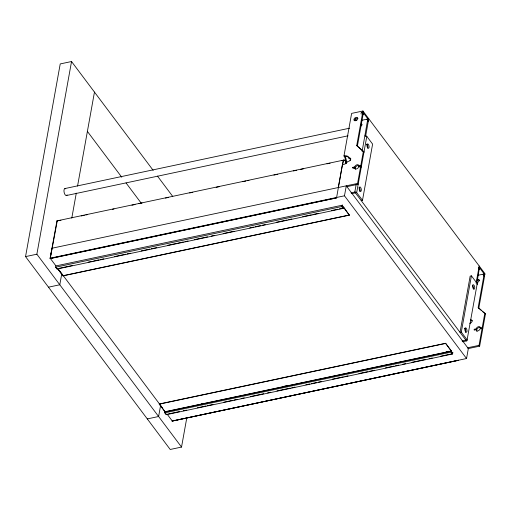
<?xml version="1.0" encoding="UTF-8"?>
<svg xmlns="http://www.w3.org/2000/svg" width="511" height="511" viewBox="0 0 511 511"><rect width="100%" height="100%" fill="white"/><g stroke="black" fill="none" stroke-linecap="round" stroke-linejoin="round"><path stroke-width="0.77" d="M356.729 145.533L364.004 152.035L356.729 145.533L362.427 113.87C362.765 112.311 360.485 111.558 361.168 114.138M357.342 146.338L363.04 114.688C363.57 113.429 360.849 112.816 363.366 112.861M478.788 308.261L478.181 307.437L483.879 275.787C482.454 272.491 484.3 275.263 484.485 276.604L478.788 308.261L481.215 310.33M186.745 418.094L181.533 447.074L170.214 449.476L25.55 256.605L60.221 63.926L71.54 61.524L153.179 170.367M181.533 447.074L36.869 254.21L71.54 61.524M55.91 265.861L50.161 258.202L51.956 248.237L357.591 183.436L358.205 184.247L346.535 186.726M346.228 163.073A4.114 1.788 78 0 0 343.264 160.179L56.932 220.886L50.116 258.483L336.538 197.898L50.212 258.611L57.258 220.886A3.896 1.693 78 0 1 57.852 220.829M55.635 267.208L55.865 265.937L342.191 205.23L341.961 206.501L343.354 208.354L57.021 269.061L55.635 267.208L341.961 206.501M61.735 273.985L59.793 284.774L48.475 287.176M71.789 218.12L76.286 193.12M77.551 186.087L94.465 92.089M341.942 207.172L343.501 206.84L349.332 215.157L63 275.863L57.666 268.55M452.816 352.711L452.586 353.982L166.254 414.696L164.868 412.843L165.04 411.904L159.26 403.99L445.586 343.283L451.398 351.025L165.066 411.738L159.26 403.99M160.684 404.948L158.608 416.51L147.289 418.911M165.066 411.738L164.996 412.805L166.19 414.402M458.437 360.204L172.079 421.083L466.543 358.53L468.332 348.566L346.273 185.832L344.478 195.802L466.543 358.53M338.288 187.524L342.383 164.759L343.002 164.683A5.666 3.724 -36.9 0 0 347.723 161.572L347.767 161.489A2.268 1.488 -36.9 0 0 350.578 159.502A2.268 1.488 -36.9 0 0 348.956 157.931L348.515 157.177A5.666 3.724 -36.9 0 0 344.586 155.893L343.967 155.97A5.666 2.466 78 0 1 345.736 163.782M343.967 155.97L351.625 113.397L362.944 110.996L485.003 273.73L484.818 274.777L483.559 275.046M350.195 160.537L350.482 158.966M342.364 204.949L342.089 206.463L343.283 208.06L339.381 208.884M343.283 208.06L343.501 206.84M343.354 208.354L343.52 207.415L349.332 215.157M363.391 151.218L360.798 165.641L361.405 166.452L359.399 166.88L358.792 166.062A2.268 1.488 -36.9 0 0 357.112 164.727A2.268 1.488 -36.9 0 0 354.794 166.912L352.807 167.333L352.679 168.055L354.666 167.634A2.268 1.488 -36.9 0 0 356.346 168.969A2.268 1.488 -36.9 0 0 358.658 166.79L360.664 166.362L361.277 167.18M368.572 119.798L362.759 112.043L362.944 110.996M356.218 184.228L354.806 192.059L466.466 340.926A1.38 0.85 10.2 0 0 467.111 339.841L477.236 283.586L471.423 275.838L470.165 276.106L460.041 332.361L461.299 332.093L467.111 339.841M362.133 151.345L367.671 119.683M365.563 136.494L368.757 118.75M357.591 183.436L360.664 166.362M361.232 200.625L362.491 200.357L356.678 192.609L366.802 136.354A1.38 0.85 10.2 0 0 364.931 135.805M362.491 200.357L372.608 144.102L366.802 136.354M452.586 353.982L451.2 352.136L451.366 351.191L445.586 343.283M451.398 351.025L451.322 352.098L452.516 353.689L440.814 356.173M461.299 332.093L471.423 275.838M476.105 283.151L479.19 265.982M476.891 282.979L479.324 268.55M478.181 307.437L485.45 313.952L482.857 328.369L480.851 328.797L480.238 327.979A2.268 1.488 -36.9 0 0 478.558 326.644A2.268 1.488 -36.9 0 0 476.246 328.829L474.259 329.25L474.125 329.972L476.111 329.55A2.268 1.488 -36.9 0 0 477.791 330.885A2.268 1.488 -36.9 0 0 480.11 328.707L482.116 328.279L482.723 329.097L479.65 346.164L468.07 348.623M479.65 346.164L479.043 345.353L482.116 328.279M482.857 328.369L482.243 327.557L484.837 313.134M343.264 160.179L336.538 197.898M342.504 165.034L343.59 160.173A3.896 1.693 78 0 1 346.145 163.118M452.516 353.689L452.791 352.175M367.626 120.807L368.239 121.618L368.278 120.5M479.286 269.667L478.673 268.856L478.711 267.732M368.38 121.209L368.239 121.618M478.813 268.441L478.673 268.856M348.777 157.988L349.569 158.749A2.268 1.488 -36.9 0 1 350.885 158.966M470.835 320.723L471.014 320.665A2.268 1.488 -36.9 0 1 472.33 320.882M361.501 112.311L362.759 112.043M361.622 120.321L367.958 118.98M64.865 188.565L349.639 128.184M348.093 135.805L66.443 195.521A3.571 1.552 78 0 1 64.009 191.561A3.571 1.552 78 0 1 65.721 188.815M59.359 220.573L60.924 220.241M81.204 215.942L84.328 215.278M85.886 214.946L87.451 214.62M112.414 209.325L113.972 208.993M131.921 205.192L135.038 204.528M138.941 203.697L142.064 203.039M165.468 198.076L168.585 197.412M189.651 192.947L192.775 192.289M216.179 187.326L219.302 186.662M242.706 181.699L245.829 181.041M247.388 180.709L248.946 180.377M273.915 175.081L277.818 174.257M293.416 170.949L296.54 170.284M300.442 169.46L303.56 168.796M326.97 163.833L330.087 163.175M341.789 160.69L343.354 160.358M358.792 166.062L360.798 165.641M359.399 166.88A2.268 1.488 -36.9 0 0 357.719 165.545A2.268 1.488 -36.9 0 0 355.407 167.723L353.42 168.145L352.807 167.333M25.55 256.605L36.869 254.21M350.987 192.871L354.806 192.059A1.38 0.85 10.2 0 1 356.678 192.609M351.645 193.675L355.42 192.877M50.161 258.202L344.478 195.802M59.295 268.269L72.556 265.458M88.16 262.149L92.063 261.325M93.622 260.993L99.083 259.831M100.648 259.505L103.765 258.841M114.688 256.528L125.61 254.21M127.169 253.878L130.292 253.22M141.215 250.901L149.8 249.081M151.358 248.748L156.82 247.592M167.742 245.28L176.321 243.46M177.885 243.127L183.347 241.971M184.905 241.639L188.029 240.975M194.269 239.653L207.53 236.842M211.433 236.012L214.556 235.354M223.135 233.533L234.057 231.215M249.662 227.906L253.565 227.082M255.123 226.75L260.584 225.594M262.143 225.262L265.266 224.597M276.189 222.285L287.112 219.966M288.67 219.634L291.794 218.976M302.716 216.658L311.295 214.837M312.86 214.511L318.321 213.349M331.582 210.538L337.822 209.216M63.811 275.538L349.358 214.99M478.36 268.109L479.612 267.847M477.868 275.308L484.204 273.966M480.238 327.979L482.243 327.557M159.228 404.156L445.56 343.449M462.078 340.907L465.853 340.109M462.647 341.738L466.466 340.926M201.788 403.684L203.346 403.351M284.486 386.15L287.61 385.492M445.988 351.907L449.105 351.249M165.04 411.904L451.366 351.191M467.367 347.825L479.043 345.353M164.868 412.843L451.2 352.136M168.528 413.904L179.45 411.585M183.353 410.761L186.477 410.097M197.399 407.784L205.978 405.964M207.536 405.632L212.998 404.476M223.92 402.157L232.505 400.337M234.064 400.004L237.187 399.347M241.09 398.516L244.207 397.858M250.447 396.536L263.714 393.719M267.611 392.895L270.734 392.231M276.975 390.909L290.242 388.098M291.8 387.766L294.917 387.108M305.84 384.789L309.743 383.959M311.301 383.633L316.763 382.471M318.327 382.145L321.445 381.481M332.367 379.162L343.29 376.85M344.855 376.518L347.972 375.853M358.894 373.541L367.479 371.721M369.038 371.388L374.499 370.232M385.422 367.914L394.007 366.1M395.565 365.767L398.689 365.103M402.585 364.279L405.708 363.615M411.949 362.293L425.209 359.482M429.112 358.652L432.236 357.994M172.079 421.083L458.405 360.37M366.7 119.248L367.569 119.548M478.571 268.115L479.222 268.409M367.716 120.098L368.175 120.36M482.422 311.365L485.45 313.952M479.005 267.029L484.818 274.777M367.435 119.433L368.354 120.653M478.481 267.483L479.401 268.703M367.281 119.344L368.405 121.011M479.433 268.85L478.839 268.249M361.96 112.529L362.963 113.832M483.406 274.445L484.415 275.748M362.408 113.174L363.053 114.151M483.265 274.356L484.498 276.068M362.459 113.506L363.065 114.323M483.112 274.286L483.725 275.097M483.904 275.423L484.517 276.24M362.452 113.685L363.065 114.502M483.898 275.601L484.511 276.419M362.427 113.87L363.04 114.688M483.879 275.787L484.485 276.604M355.432 118.801L356.806 120.634M354.794 166.912L355.407 167.723M476.246 328.829L476.859 329.64A2.268 1.488 -36.9 0 1 478.379 327.755A2.268 1.488 -36.9 0 1 480.487 327.679M354.666 167.634L355.279 168.451A2.268 1.488 -36.9 0 0 355.388 169.269M476.111 329.55L476.725 330.368A2.268 1.488 -36.9 0 0 477.089 331.486M474.259 329.25L474.866 330.061M157.477 176.097L172.75 196.46M87.394 131.404L121.759 177.221M126.057 182.951L141.33 203.314M58.778 269.687L162.172 407.535M166.956 413.916L172.226 420.936M57.641 268.716L63 275.863M56.159 267.707L56.957 268.767M349.383 158.806L349.122 157.988A5.666 3.724 -36.9 0 0 345.193 156.711L344.593 155.836L345.232 156.871A5.666 2.466 78 0 1 346.484 162.396M67.088 194.838A3.571 1.552 78 0 1 66.807 195.291M56.932 220.886A4.114 1.788 78 0 1 58.165 220.778M361.105 124.933A1.431 0.939 -36.9 0 1 362.037 124.837M354.525 120.685A2.14 1.405 -36.9 0 1 355.739 118.629A2.14 1.405 -36.9 0 1 357.968 118.411M361.143 123.981A1.431 0.939 -36.9 0 1 361.845 124.997A1.431 0.939 -36.9 0 1 360.421 126.223M359.041 187.384A2.268 0.984 78 0 1 360.006 189.453A2.268 0.984 78 0 1 359.731 191.504M366.508 144.159A2.268 0.984 78 0 1 367.626 145.807A2.268 0.984 78 0 1 367.658 148.145M477.063 279.466A2.14 1.405 -36.9 0 1 479.146 280.571A2.14 1.405 -36.9 0 1 476.482 282.679M477.191 280.545A2.14 1.405 -36.9 0 1 479.657 280.609M470.401 319.848A2.268 1.488 -36.9 0 1 472.081 321.183A2.268 1.488 -36.9 0 1 469.769 323.367M477.236 283.586A1.38 0.85 10.2 0 1 477.019 284.518M464.697 328.254A2.268 0.984 78 0 1 465.662 330.317A2.268 0.984 78 0 1 465.387 332.367M472.445 285.183A2.268 0.984 78 0 1 473.314 289.009M355.515 120.711A2.14 1.405 -36.9 0 0 357.598 117.875A2.14 1.405 -36.9 0 0 354.327 118.565A2.14 1.405 -36.9 0 0 355.515 120.711M366.981 144.734A2.268 0.984 78 0 0 368.246 148.305A2.268 0.984 78 0 0 368.795 145.265A2.268 0.984 78 0 0 366.981 144.734M359.233 187.805A2.268 0.984 78 0 0 360.498 191.376A2.268 0.984 78 0 0 361.047 188.329A2.268 0.984 78 0 0 359.233 187.805M472.637 285.598A2.268 0.984 78 0 0 473.901 289.175A2.268 0.984 78 0 0 474.451 286.128A2.268 0.984 78 0 0 472.637 285.598M464.889 328.669A2.268 0.984 78 0 0 466.153 332.239A2.268 0.984 78 0 0 466.703 329.199A2.268 0.984 78 0 0 464.889 328.669"/></g></svg>
